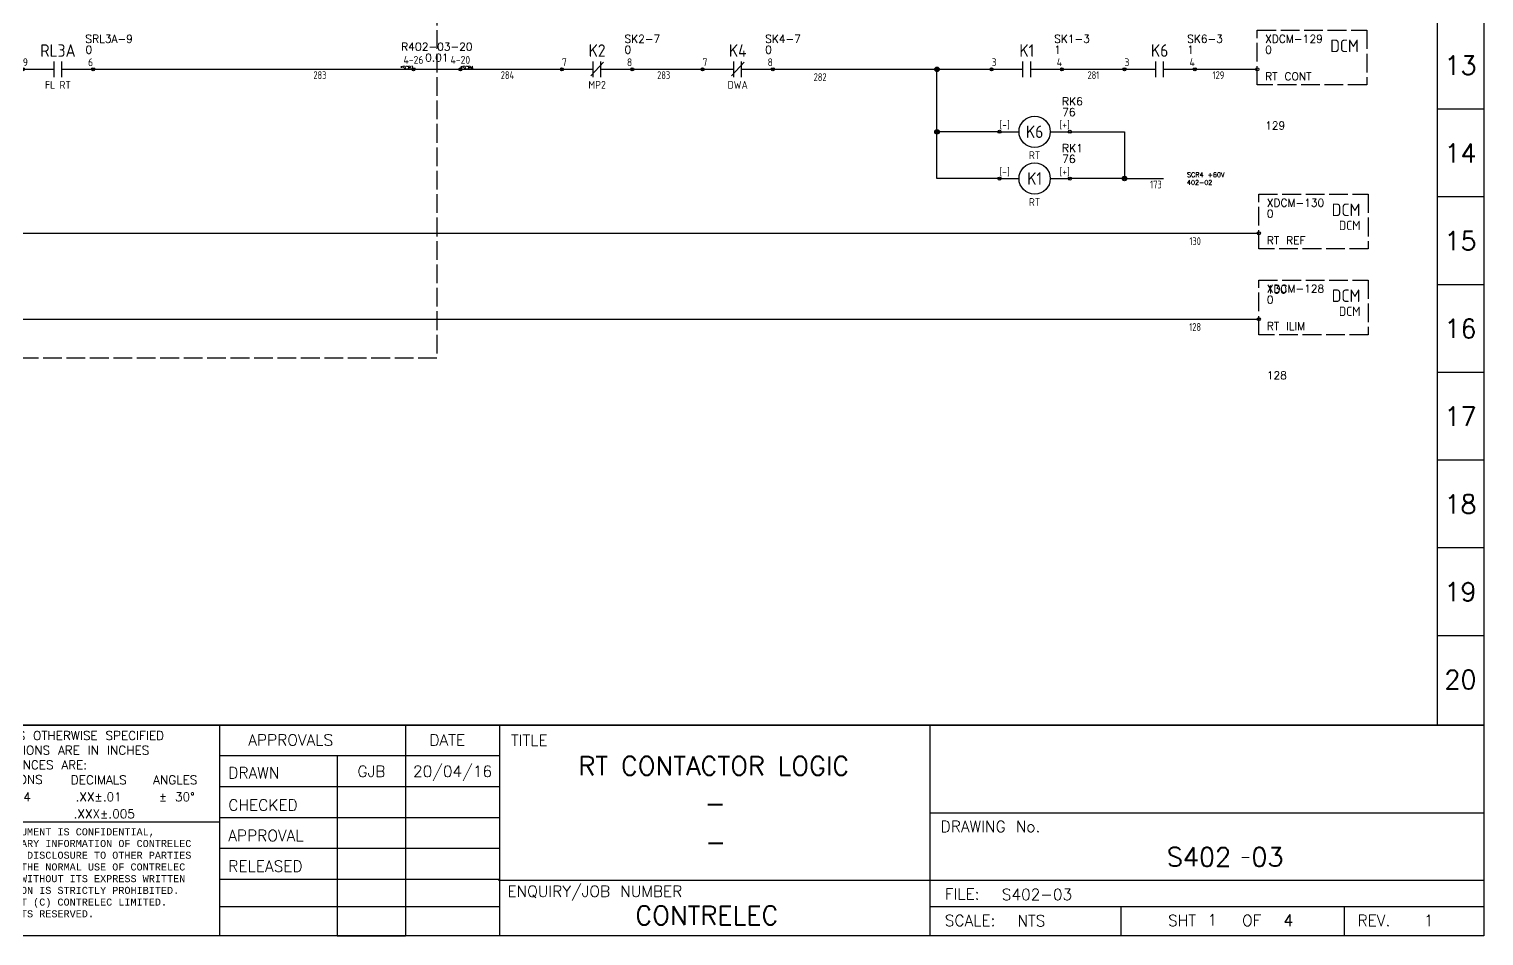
# Model space of a CAD drawing. Header units: millimetres. Extents: x 0 to 1020, y 0 to 646.
# Drawn here: x 554.5 to 1020, y 0 to 290.4 of the extents above; entities that cross this region are included whole.
import ezdxf
from ezdxf.enums import TextEntityAlignment as Align

# ---------------------------------------------------------------- set-up
doc = ezdxf.new("R2010")
doc.units = ezdxf.units.MM
doc.header["$LTSCALE"] = 0.5
doc.linetypes.add('ACAD_ISO02W100', pattern=[15, 12, -3])
for name, color, linetype in [('LOCBOX', 7, 'ACAD_ISO02W100'), ('NETLIST', 50, 'Continuous'), ('OUTLINE_0', 7, 'Continuous'), ('OUTLINE_GRID', 7, 'Continuous'), ('SYMS', 7, 'Continuous'), ('WIREFIXED', 7, 'Continuous'), ('WIRES', 7, 'Continuous')]:
    doc.layers.add(name, color=color, linetype=linetype)
doc.styles.add('MONOTXT', font='monotxt', dxfattribs={"height": 0.125})
doc.styles.get("Standard").update_dxf_attribs({"font": 'txt.shx', "bigfont": 'gbcbig.shx'})
doc.styles.add('WD', font='romans.shx', dxfattribs={"bigfont": 'gbcbig.shx'})
doc.styles.add('WD_IEC', font='isocp2.shx', dxfattribs={"width": 0.9, "height": 4})

# ---------------------------------------------------------------- blocks, each defined once
blk = doc.blocks.new('CONTRELEC 2016 BLOCK')
for p, q in [((512.88, 68.75), (512.88, 12.5)), ((562.5, 68.75), (562.5, 12.5)), ((587.5, 68.75), (587.5, 12.5)), ((702.25, 68.75), (702.25, 12.5)), ((587.5, 60.54), (512.88, 60.54)), ((544.24, 60.54), (544.24, 12.5)), ((587.5, 52.27), (512.88, 52.27)), ((444.47, 42.9), (513.01, 42.9)), ((587.5, 44.04), (512.88, 44.04)), ((702.25, 45.31), (850, 45.31)), ((587.5, 35.79), (512.88, 35.79)), ((587.5, 27.54), (512.88, 27.54)), ((587.24, 27.38), (850, 27.38)), ((587.5, 20.29), (512.88, 20.29)), ((702.25, 20.31), (850, 20.31)), ((753.23, 20.31), (753.23, 12.5)), ((812.7, 20.31), (812.7, 12.5))]:
    blk.add_line(p, q)
blk.add_lwpolyline([(0, 68.75), (850, 68.75), (850, 12.5), (0, 12.5)], close=True)
at = {"layer": 'OUTLINE_0', "linetype": 'Continuous'}
blk.add_line((544.24, 12.5), (562.5, 12.5), dxfattribs=at)
at = {"insert": (784.15, 34.85), "char_height": 2.5, "width": 3.4096, "attachment_point": 1}
blk.add_mtext('\\pi0.87148;-', dxfattribs=at)
at = {"layer": 'OUTLINE_0'}
for s, height, p in [('UNLESS OTHERWISE SPECIFIED', 2.35, (448.97, 64.79)), ('APPROVALS', 3, (520.53, 63.28)), ('DATE', 3, (568.82, 63.28)), ('TITLE', 3, (590.57, 63.19)), ('DIMENSIONS ARE IN INCHES', 2.35, (448.97, 60.88)), ('TOLERANCES ARE:', 2.35, (448.97, 56.96)), ('FRACTIONS', 2.35, (449.01, 53.04)), ('DECIMALS', 2.35, (473.22, 52.96)), ('ANGLES', 2.35, (495.17, 52.96)), ('DRAWN', 3, (515.21, 54.5)), ('%%P 1/64', 2.35, (450.01, 48.43)), ('.XX%%P.01', 2.35, (474.49, 48.43)), ('%%P 30%%D', 2.35, (496.69, 48.43)), ('CHECKED', 3, (515.21, 45.93)), ('.XXX%%P.005', 2.35, (473.98, 43.89)), ('DRAWING No.', 3, (705.14, 40.21)), ('APPROVAL', 3, (515.21, 37.77)), ('RELEASED', 3, (515.21, 29.61)), ('ENQUIRY/JOB NUMBER', 3, (589.63, 22.91)), ('FILE:', 3, (706.25, 22.18)), ('SCALE:', 3, (706.25, 15.11)), ('SHT    OF', 3, (765.79, 15.11))]:
    blk.add_text(s, height=height, dxfattribs=at).set_placement(p)
at = {"layer": 'OUTLINE_0', "style": 'WD'}
blk.add_text('REV.', height=3, dxfattribs=at).set_placement((816.29, 15.11))
at = {"layer": 'OUTLINE_0', "insert": (446.94, 41.22), "char_height": 1.875, "width": 63.19, "attachment_point": 1, "style": 'MONOTXT'}
blk.add_mtext('THIS DOCUMENT IS CONFIDENTIAL, PROPRIETARY INFORMATION OF CONTRELEC LIMITED. DISCLOSURE TO OTHER PARTIES OUTSIDE THE NORMAL USE OF CONTRELEC LIMITED WITHOUT ITS EXPRESS WRITTEN PERMISSION IS STRICTLY PROHIBITED. COPYRIGHT (C) CONTRELEC LIMITED.^JALL RIGHTS RESERVED.', dxfattribs=at)
at = {"layer": 'OUTLINE_0', "style": 'WD'}
for tag, height, p in [('DWGDESC1', 5, (644.66, 57.89)), ('EDBY', 3, (553.37, 56.41)), ('EDDATE', 3, (575, 56.41)), ('DWGDESC2', 5, (645.03, 47.96)), ('CKBY', 3, (553.37, 48.16)), ('CKDATE', 3, (575, 48.16)), ('DWGDESC3', 5, (645.15, 37.57)), ('PROJDESC', 5, (642.81, 17.97)), ('REVISION', 3, (835.28, 16.64))]:
    blk.add_attdef(tag, text='', height=height, dxfattribs=at).set_placement(p, align=Align.MIDDLE_CENTER)
blk.add_attdef('DWGNO', text='', height=5, dxfattribs=at).set_placement((782.6, 33.58), align=Align.MIDDLE_RIGHT)
blk.add_attdef('SHEETNO', text='', height=5, dxfattribs=at).set_placement((788, 33.58), align=Align.MIDDLE_LEFT)
for tag, p, height in [('FILENAME', (721.45, 22.05), 3), ('SCALE', (725.62, 15.05), 3), ('SH', (776.35, 15.29), 3), ('NSH', (796.5, 15.11), 3.12)]:
    blk.add_attdef(tag, p, '', height=height, dxfattribs=at)
at = {"layer": 'OUTLINE_0', "style": 'WD', "flags": 1}
blk.add_attdef('WD_TB', (567.05, 15.25), '', height=3, dxfattribs=at)
blk = doc.blocks.new('2010 Grid')
at = {"layer": 'OUTLINE_GRID'}
for p, q in [((850, 481.25), (850, 0)), ((837.5, 468.74), (837.5, 0)), ((850, 164.35), (837.5, 164.35)), ((850, 140.93), (837.5, 140.93)), ((850, 117.51), (837.5, 117.51)), ((850, 94.1), (837.5, 94.1)), ((850, 70.68), (837.5, 70.68)), ((850, 47.27), (837.5, 47.27)), ((850, 23.85), (837.5, 23.85)), ((850, 0), (0, 0))]:
    blk.add_line(p, q, dxfattribs=at)
at = {"layer": 'OUTLINE_GRID', "char_height": 5, "width": 17.7556, "attachment_point": 5}
for s, insert in [('13', (843.75, 176.05)), ('14', (843.75, 152.64)), ('15', (843.75, 129.22)), ('16', (843.75, 105.81)), ('17', (843.75, 82.39)), ('18', (843.75, 58.98)), ('19', (843.75, 35.56)), ('20', (843.75, 12.15))]:
    blk.add_mtext(s, dxfattribs=dict(at, insert=insert))
blk = doc.blocks.new('INTERCONNECT-H1')
blk.add_line((-2.5, 0), (12.5, 0))
for centre in [(-2.5, 0), (12.5, 0)]:
    blk.add_circle(centre, 0.5)
at = {"style": 'WD_IEC', "flags": 1}
for tag, height, p in [('LOC', 4, (5, 10)), ('TAG1', 4, (-2.43, 3.16)), ('DESC1', 2.5, (5, -2.5))]:
    blk.add_attdef(tag, text='', height=height, dxfattribs=at).set_placement(p, align=Align.MIDDLE_CENTER)
at = {"style": 'WD_IEC', "flags": 8}
for tag, p in [('TERM01', (-2.5, 1)), ('TERM02', (12.5, 1))]:
    blk.add_attdef(tag, text='', height=2.5, dxfattribs=at).set_placement(p, align=Align.BOTTOM_CENTER)
at = {"style": 'WD_IEC', "flags": 1}
blk.add_attdef('X4TERM01', (-2.5, 0), '', height=0.5, dxfattribs=at)
blk.add_attdef('X1TERM02', text='', height=0.5, dxfattribs=at).set_placement((12.5, 0), align=Align.RIGHT)
at = {"layer": 'NETLIST'}
for tag, p in [('NETVALUE', (5, 2.5)), ('NETTAG', (5, 6))]:
    blk.add_attdef(tag, text='', height=2.5, dxfattribs=at).set_placement(p, align=Align.CENTER)
blk.add_attdef('X4TERMDESC01', text='', height=1, dxfattribs=at).set_placement((-2.5, 0), align=Align.RIGHT)
blk.add_attdef('X1TERMDESC02', (12.5, 0), '', height=1, dxfattribs=at)
blk = doc.blocks.new('DCM-2')
at = {"linetype": 'ACAD_ISO02W100'}
blk.add_lwpolyline([(0, 12.5), (35, 12.5), (35, -5), (0, -5)], close=True, dxfattribs=at)
blk.add_circle((0, 0), 0.5)
at = {"style": 'WD_IEC'}
for tag, height, flags, p in [('LOC', 4, 1, (32.5, 14.5)), ('DESC1', 3, 8, (32.5, 2.5))]:
    blk.add_attdef(tag, text='', height=height, dxfattribs=dict(at, flags=flags)).set_placement(p, align=Align.MIDDLE_RIGHT)
blk.add_attdef('TAG1', text='', height=4, dxfattribs=at).set_placement((32.5, 7.5), align=Align.MIDDLE_RIGHT)
at = {"style": 'WD_IEC', "flags": 1}
blk.add_attdef('X4TERM01', (0, 0), '', height=0.5, dxfattribs=at)
blk.add_attdef('TERMDESC01', text='', height=2.5).set_placement((2.5, -1), align=Align.TOP_LEFT)
blk.add_attdef('TERM01', text='', height=2.5).set_placement((2.5, -20), align=Align.BOTTOM_LEFT)
at = {"layer": 'NETLIST'}
for tag, p in [('NETTAG', (2.5, 8.5)), ('NETVALUE', (2.5, 5))]:
    blk.add_attdef(tag, p, '', height=2.5, dxfattribs=at)
blk = doc.blocks.new('CONTACT-NC')
for p, q in [((0, 0), (10, 0)), ((13.35, 2.25), (9.28, -2.05)), ((10, -2.5), (10, 2.5)), ((12.5, -2.5), (12.5, 2.5)), ((12.5, 0), (22.5, 0))]:
    blk.add_line(p, q)
for centre in [(0, 0), (22.5, 0)]:
    blk.add_circle(centre, 0.5)
at = {"style": 'WD_IEC', "flags": 1}
blk.add_attdef('LOC', text='', height=4, dxfattribs=at).set_placement((11.25, 11), align=Align.MIDDLE_CENTER)
at = {"style": 'WD_IEC'}
for tag, height, p in [('TAG1', 4, (11.25, 6)), ('DESC1', 2.5, (11.25, -5))]:
    blk.add_attdef(tag, text='', height=height, dxfattribs=at).set_placement(p, align=Align.MIDDLE_CENTER)
for tag, p, height, flags in [('X4TERM01', (0, 0), 0.64, 1), ('TERM01', (0, 1), 2.5, 8), ('X1TERM02', (22.5, 0), 0.64, 1)]:
    blk.add_attdef(tag, p, '', height=height, dxfattribs=dict(at, flags=flags))
at = {"style": 'WD_IEC', "flags": 8}
blk.add_attdef('TERM02', text='', height=2.5, dxfattribs=at).set_placement((22.5, 1), align=Align.RIGHT)
at = {"layer": 'NETLIST'}
for tag, p, height in [('NETTAG', (20, 8.5), 2.5), ('NETVALUE', (20, 5), 2.56)]:
    blk.add_attdef(tag, p, '', height=height, dxfattribs=at)
blk = doc.blocks.new('CONTACTOR-H')
for p, q in [((0, 0), (6.25, 0)), ((16.25, 0), (22.5, 0))]:
    blk.add_line(p, q)
for centre, radius in [((11.25, 0), 5), ((0, 0), 0.5), ((22.5, 0), 0.5)]:
    blk.add_circle(centre, radius)
at = {"style": 'WD_IEC', "flags": 1}
blk.add_attdef('LOC', text='', height=4, dxfattribs=at).set_placement((11.25, 8.5), align=Align.MIDDLE_CENTER)
at = {"style": 'WD_IEC'}
for tag, p, height, flags in [('X4TERM01', (0, 0), 0.64, 1), ('TERM01', (0, 1), 2.5, 8), ('X1TERM02', (22.5, 0), 0.64, 1)]:
    blk.add_attdef(tag, p, '', height=height, dxfattribs=dict(at, flags=flags))
for tag, height, p in [('TAG1', 4, (11.25, 0)), ('DESC1', 2.5, (11.25, -7.5))]:
    blk.add_attdef(tag, text='', height=height, dxfattribs=at).set_placement(p, align=Align.MIDDLE_CENTER)
at = {"style": 'WD_IEC', "flags": 8}
blk.add_attdef('TERM02', text='', height=2.5, dxfattribs=at).set_placement((22.5, 1), align=Align.RIGHT)
at = {"layer": 'NETLIST'}
for tag, p, height in [('NETTAG', (20, 8.5), 2.5), ('NETVALUE', (20, 5), 2.56)]:
    blk.add_attdef(tag, p, '', height=height, dxfattribs=at)
blk = doc.blocks.new('CONTACT-NO')
for p, q in [((2.5, 0), (12.5, 0)), ((12.5, -2.5), (12.5, 2.5)), ((15, -2.5), (15, 2.5)), ((15, 0), (25, 0))]:
    blk.add_line(p, q)
for centre in [(2.5, 0), (25, 0)]:
    blk.add_circle(centre, 0.5)
at = {"style": 'WD_IEC', "flags": 1}
blk.add_attdef('LOC', text='', height=4, dxfattribs=at).set_placement((13.75, 11), align=Align.MIDDLE_CENTER)
at = {"style": 'WD_IEC'}
for tag, height, p in [('TAG1', 4, (13.75, 6)), ('DESC1', 2.5, (13.75, -5))]:
    blk.add_attdef(tag, text='', height=height, dxfattribs=at).set_placement(p, align=Align.MIDDLE_CENTER)
for tag, p, height, flags in [('X4TERM01', (2.5, 0), 0.64, 1), ('TERM01', (2.5, 1), 2.5, 8), ('X1TERM02', (25, 0), 0.64, 1)]:
    blk.add_attdef(tag, p, '', height=height, dxfattribs=dict(at, flags=flags))
at = {"style": 'WD_IEC', "flags": 8}
blk.add_attdef('TERM02', text='', height=2.5, dxfattribs=at).set_placement((25, 1), align=Align.RIGHT)
at = {"layer": 'NETLIST'}
for tag, p, height in [('NETTAG', (22.5, 8.5), 2.5), ('NETVALUE', (22.5, 5), 2.56)]:
    blk.add_attdef(tag, p, '', height=height, dxfattribs=at)
blk = doc.blocks.new('WDDOT')
for radius in [0.72, 0.449, 0.223]:
    blk.add_circle((0, 0), radius)
blk = doc.blocks.new('WD_WNH2')
at = {"linetype": 'Continuous', "style": 'WD_IEC', "width": 0.8}
blk.add_attdef('WIRENO', text='', height=2.5, dxfattribs=at).set_placement((0, 0), align=Align.TOP_CENTER)
at = {"style": 'WD_IEC', "flags": 1}
for tag, p in [('W02USER', (0, -1.21)), ('W03USER', (0, -1.33)), ('W04USER', (0, -1.46)), ('W05USER', (0, -1.58)), ('W06USER', (0, -1.71)), ('W07USER', (0, -1.83)), ('W08USER', (0, -1.96)), ('W09USER', (0, -2.08)), ('W01USER', (0, -1.08)), ('W10USER', (0, -2.21))]:
    blk.add_attdef(tag, text='', height=0.08, dxfattribs=at).set_placement(p, align=Align.CENTER)

msp = doc.modelspace()

# ---------------------------------------------------------------- linework, layer by layer
at = {"layer": 'LOCBOX'}
msp.add_lwpolyline([(372.5, 615), (682.5, 615), (682.5, 615), (682.5, 415), (997.5, 415), (997.5, 297.5), (685, 297.5), (685, 185), (372.5, 185)], close=True, dxfattribs=at)
at = {"layer": 'WIRES'}
for p, q in [((575, 277.5), (677.5, 277.5)), ((692.5, 277.5), (725, 277.5)), ((747.5, 277.5), (770, 277.5)), ((792.5, 277.5), (862.5, 277.5)), ((845, 242.5), (845, 277.5)), ((885, 277.5), (905, 277.5)), ((927.5, 277.5), (947.5, 277.5)), ((865, 257.5), (845, 257.5)), ((887.5, 257.5), (905, 257.5)), ((905, 257.5), (905, 242.5)), ((865, 242.5), (845, 242.5)), ((905, 242.5), (887.5, 242.5)), ((905, 242.5), (917.5, 242.5)), ((320, 225), (940, 225)), ((940, 225), (940, 225)), ((940, 225), (948, 225)), ((320, 197.5), (940, 197.5)), ((940, 197.5), (940, 197.5)), ((940, 197.5), (948, 197.5))]:
    msp.add_line(p, q, dxfattribs=at)

# ---------------------------------------------------------------- block references
at = {"xscale": 1.2, "yscale": 1.2, "zscale": 1.2}
msp.add_blockref('2010 Grid', (0, 67.5), dxfattribs=at)
msp.add_blockref('DCM-2', (947.5, 277.5)).add_auto_attribs({'TERMDESC01': 'RT CONT', 'TAG1': 'DCM', 'TERM01': '129', 'NETTAG': 'XDCM-129', 'NETVALUE': '0'})
ref = msp.add_blockref('CONTACT-NO', (550, 277.5))
ref.add_attrib('NETTAG', 'SRL3A-9', (572.5, 286), dxfattribs={"layer": 'NETLIST', "height": 2.5})
ref.add_attrib('NETVALUE', '0', (572.5, 282.5), dxfattribs={"layer": 'NETLIST', "height": 2.56})
ref.add_attrib('TAG1', 'RL3A', dxfattribs={"height": 4, "style": 'WD_IEC'}).set_placement((563.75, 283.5), align=Align.MIDDLE_CENTER)
ref.add_attrib('DESC1', 'FL RT', dxfattribs={"height": 2.5, "style": 'WD_IEC'}).set_placement((563.75, 272.5), align=Align.MIDDLE_CENTER)
ref.add_attrib('TERM01', '9', (552.5, 278.5), dxfattribs={"height": 2.5, "style": 'WD_IEC'})
ref.add_attrib('TERM02', '6', dxfattribs={"height": 2.5, "style": 'WD_IEC'}).set_placement((575, 278.5), align=Align.RIGHT)
ref = msp.add_blockref('INTERCONNECT-H1', (680, 277.5))
ref.add_attrib('TERM02', '4-20', dxfattribs={"height": 2.5, "style": 'WD_IEC'}).set_placement((692.5, 278.5), align=Align.BOTTOM_CENTER)
ref.add_attrib('TERM01', '4-26', dxfattribs={"height": 2.5, "style": 'WD_IEC'}).set_placement((677.5, 278.5), align=Align.BOTTOM_CENTER)
ref.add_attrib('NETVALUE', '0.01', dxfattribs={"layer": 'NETLIST', "height": 2.5}).set_placement((685, 280), align=Align.CENTER)
ref.add_attrib('NETTAG', 'R402-03-20', dxfattribs={"layer": 'NETLIST', "height": 2.5}).set_placement((685, 283.5), align=Align.CENTER)
ref.add_attrib('X4TERMDESC01', '*SCR3', dxfattribs={"layer": 'NETLIST', "height": 1}).set_placement((677.5, 277.5), align=Align.RIGHT)
ref.add_attrib('X1TERMDESC02', '*SCR4', (692.5, 277.5), dxfattribs={"layer": 'NETLIST', "height": 1})
ref = msp.add_blockref('CONTACT-NC', (725, 277.5))
ref.add_attrib('TERM02', '8', dxfattribs={"height": 2.5, "style": 'WD_IEC'}).set_placement((747.5, 278.5), align=Align.RIGHT)
ref.add_attrib('TERM01', '7', (725, 278.5), dxfattribs={"height": 2.5, "style": 'WD_IEC'})
ref.add_attrib('DESC1', 'MP2', dxfattribs={"height": 2.5, "style": 'WD_IEC'}).set_placement((736.25, 272.5), align=Align.MIDDLE_CENTER)
ref.add_attrib('TAG1', 'K2', dxfattribs={"height": 4, "style": 'WD_IEC'}).set_placement((736.25, 283.5), align=Align.MIDDLE_CENTER)
ref.add_attrib('NETVALUE', '0', (745, 282.5), dxfattribs={"layer": 'NETLIST', "height": 2.56})
ref.add_attrib('NETTAG', 'SK2-7', (745, 286), dxfattribs={"layer": 'NETLIST', "height": 2.5})
ref = msp.add_blockref('CONTACT-NC', (770, 277.5))
ref.add_attrib('TERM02', '8', dxfattribs={"height": 2.5, "style": 'WD_IEC'}).set_placement((792.5, 278.5), align=Align.RIGHT)
ref.add_attrib('TERM01', '7', (770, 278.5), dxfattribs={"height": 2.5, "style": 'WD_IEC'})
ref.add_attrib('DESC1', 'DWA', dxfattribs={"height": 2.5, "style": 'WD_IEC'}).set_placement((781.25, 272.5), align=Align.MIDDLE_CENTER)
ref.add_attrib('TAG1', 'K4', dxfattribs={"height": 4, "style": 'WD_IEC'}).set_placement((781.25, 283.5), align=Align.MIDDLE_CENTER)
ref.add_attrib('NETVALUE', '0', (790, 282.5), dxfattribs={"layer": 'NETLIST', "height": 2.56})
ref.add_attrib('NETTAG', 'SK4-7', (790, 286), dxfattribs={"layer": 'NETLIST', "height": 2.5})
ref = msp.add_blockref('CONTACT-NO', (860, 277.5))
ref.add_attrib('NETTAG', 'SK1-3', (882.5, 286), dxfattribs={"layer": 'NETLIST', "height": 2.5})
ref.add_attrib('NETVALUE', '1', (882.5, 282.5), dxfattribs={"layer": 'NETLIST', "height": 2.56})
ref.add_attrib('TAG1', 'K1', dxfattribs={"height": 4, "style": 'WD_IEC'}).set_placement((873.75, 283.5), align=Align.MIDDLE_CENTER)
ref.add_attrib('TERM01', '3', (862.5, 278.5), dxfattribs={"height": 2.5, "style": 'WD_IEC'})
ref.add_attrib('TERM02', '4', dxfattribs={"height": 2.5, "style": 'WD_IEC'}).set_placement((885, 278.5), align=Align.RIGHT)
ref = msp.add_blockref('CONTACT-NO', (902.5, 277.5))
ref.add_attrib('NETTAG', 'SK6-3', (925, 286), dxfattribs={"layer": 'NETLIST', "height": 2.5})
ref.add_attrib('NETVALUE', '1', (925, 282.5), dxfattribs={"layer": 'NETLIST', "height": 2.56})
ref.add_attrib('TAG1', 'K6', dxfattribs={"height": 4, "style": 'WD_IEC'}).set_placement((916.25, 283.5), align=Align.MIDDLE_CENTER)
ref.add_attrib('TERM01', '3', (905, 278.5), dxfattribs={"height": 2.5, "style": 'WD_IEC'})
ref.add_attrib('TERM02', '4', dxfattribs={"height": 2.5, "style": 'WD_IEC'}).set_placement((927.5, 278.5), align=Align.RIGHT)
ref = msp.add_blockref('CONTACTOR-H', (865, 257.5))
ref.add_attrib('TERM02', '[+]', dxfattribs={"height": 2.5, "style": 'WD_IEC'}).set_placement((887.5, 258.5), align=Align.RIGHT)
ref.add_attrib('TERM01', '[-]', (865, 258.5), dxfattribs={"height": 2.5, "style": 'WD_IEC'})
ref.add_attrib('DESC1', 'RT', dxfattribs={"height": 2.5, "style": 'WD_IEC'}).set_placement((876.25, 250), align=Align.MIDDLE_CENTER)
ref.add_attrib('TAG1', 'K6', dxfattribs={"height": 4, "style": 'WD_IEC'}).set_placement((876.25, 257.5), align=Align.MIDDLE_CENTER)
ref.add_attrib('NETVALUE', '76', (885, 262.5), dxfattribs={"layer": 'NETLIST', "height": 2.56})
ref.add_attrib('NETTAG', 'RK6', (885, 266), dxfattribs={"layer": 'NETLIST', "height": 2.5})
ref = msp.add_blockref('CONTACTOR-H', (865, 242.5))
ref.add_attrib('TERM02', '[+]', dxfattribs={"height": 2.5, "style": 'WD_IEC'}).set_placement((887.5, 243.5), align=Align.RIGHT)
ref.add_attrib('TERM01', '[-]', (865, 243.5), dxfattribs={"height": 2.5, "style": 'WD_IEC'})
ref.add_attrib('DESC1', 'RT', dxfattribs={"height": 2.5, "style": 'WD_IEC'}).set_placement((876.25, 235), align=Align.MIDDLE_CENTER)
ref.add_attrib('TAG1', 'K1', dxfattribs={"height": 4, "style": 'WD_IEC'}).set_placement((876.25, 242.5), align=Align.MIDDLE_CENTER)
ref.add_attrib('NETVALUE', '76', (885, 247.5), dxfattribs={"layer": 'NETLIST', "height": 2.56})
ref.add_attrib('NETTAG', 'RK1', (885, 251), dxfattribs={"layer": 'NETLIST', "height": 2.5})
ref = msp.add_blockref('DCM-2', (948, 225))
ref.add_attrib('TERMDESC01', 'RT REF', dxfattribs={"height": 2.5}).set_placement((950.5, 224), align=Align.TOP_LEFT)
ref.add_attrib('DESC1', 'DCM', dxfattribs={"height": 3, "style": 'WD_IEC'}).set_placement((980.5, 227.5), align=Align.MIDDLE_RIGHT)
ref.add_attrib('TAG1', 'DCM', dxfattribs={"height": 4, "style": 'WD_IEC'}).set_placement((980.5, 232.5), align=Align.MIDDLE_RIGHT)
ref.add_attrib('TERM01', '130', dxfattribs={"height": 2.5}).set_placement((950.5, 205), align=Align.BOTTOM_LEFT)
ref.add_attrib('NETTAG', 'XDCM-130', (950.5, 233.5), dxfattribs={"layer": 'NETLIST', "height": 2.5})
ref.add_attrib('NETVALUE', '0', (950.5, 230), dxfattribs={"layer": 'NETLIST', "height": 2.5})
ref = msp.add_blockref('DCM-2', (948, 197.5))
ref.add_attrib('TERMDESC01', 'RT ILIM', dxfattribs={"height": 2.5}).set_placement((950.5, 196.5), align=Align.TOP_LEFT)
ref.add_attrib('DESC1', 'DCM', dxfattribs={"height": 3, "style": 'WD_IEC'}).set_placement((980.5, 200), align=Align.MIDDLE_RIGHT)
ref.add_attrib('TAG1', 'DCM', dxfattribs={"height": 4, "style": 'WD_IEC'}).set_placement((980.5, 205), align=Align.MIDDLE_RIGHT)
ref.add_attrib('TERM01', '128', dxfattribs={"height": 2.5}).set_placement((950.5, 177.5), align=Align.BOTTOM_LEFT)
ref.add_attrib('NETTAG', 'XDCM-128', (950.5, 206), dxfattribs={"layer": 'NETLIST', "height": 2.5})
ref.add_attrib('NETVALUE', '0', (950.5, 202.5), dxfattribs={"layer": 'NETLIST', "height": 2.5})
msp.add_blockref('CONTRELEC 2016 BLOCK', (0, -15), dxfattribs=at).add_auto_attribs({'DWGNO': 'S402', 'FILENAME': 'S402-03', 'DWGDESC1': 'RT CONTACTOR LOGIC', 'DWGDESC2': '-', 'DWGDESC3': '-', 'SH': '1', 'NSH': '4', 'SCALE': 'NTS', 'EDBY': 'GJB', 'EDDATE': '20/04/16', 'PROJDESC': 'CONTRELEC', 'SHEETNO': '03', 'REVISION': '1'})
at = {"layer": 'SYMS'}
for p in [(845, 277.5), (845, 257.5), (905, 242.5)]:
    msp.add_blockref('WDDOT', p, dxfattribs=at)
at = {"layer": 'WIREFIXED'}
ref = msp.add_blockref('WD_WNH2', (647.5, 277.5), dxfattribs=at)
ref.add_attrib('WIRENOF', '283', dxfattribs={"linetype": 'Continuous', "height": 2.5, "style": 'WD_IEC', "width": 0.8}).set_placement((647.56, 276.87), align=Align.TOP_CENTER)
ref = msp.add_blockref('WD_WNH2', (707.5, 277.5), dxfattribs=at)
ref.add_attrib('WIRENOF', '284', dxfattribs={"linetype": 'Continuous', "height": 2.5, "style": 'WD_IEC', "width": 0.8}).set_placement((707.56, 276.87), align=Align.TOP_CENTER)
ref = msp.add_blockref('WD_WNH2', (757.5, 277.5), dxfattribs=at)
ref.add_attrib('WIRENOF', '283', dxfattribs={"linetype": 'Continuous', "height": 2.5, "style": 'WD_IEC', "width": 0.8}).set_placement((757.56, 276.87), align=Align.TOP_CENTER)
ref = msp.add_blockref('WD_WNH2', (807.5, 277.5), dxfattribs=at)
ref.add_attrib('WIRENOF', '282', dxfattribs={"linetype": 'Continuous', "height": 2.5, "style": 'WD_IEC', "width": 0.8}).set_placement((807.61, 276.23), align=Align.TOP_CENTER)
ref = msp.add_blockref('WD_WNH2', (895, 277.5), dxfattribs=at)
ref.add_attrib('WIRENOF', '281', dxfattribs={"linetype": 'Continuous', "height": 2.5, "style": 'WD_IEC', "width": 0.8}).set_placement((895.06, 276.87), align=Align.TOP_CENTER)
ref = msp.add_blockref('WD_WNH2', (935, 277.5), dxfattribs=at)
ref.add_attrib('WIRENOF', '129', dxfattribs={"linetype": 'Continuous', "height": 2.5, "style": 'WD_IEC', "width": 0.8}).set_placement((935.06, 276.87), align=Align.TOP_CENTER)
ref = msp.add_blockref('WD_WNH2', (915, 242.5), dxfattribs=at)
ref.add_attrib('WIRENOF', '173', dxfattribs={"linetype": 'Continuous', "height": 2.5, "style": 'WD_IEC', "width": 0.8}).set_placement((915.06, 241.87), align=Align.TOP_CENTER)
ref = msp.add_blockref('WD_WNH2', (927.5, 225), dxfattribs=at)
ref.add_attrib('WIRENOF', '130', dxfattribs={"linetype": 'Continuous', "height": 2.5, "style": 'WD_IEC', "width": 0.8}).set_placement((927.61, 223.73), align=Align.TOP_CENTER)
ref = msp.add_blockref('WD_WNH2', (927.5, 197.5), dxfattribs=at)
ref.add_attrib('WIRENOF', '128', dxfattribs={"linetype": 'Continuous', "height": 2.5, "style": 'WD_IEC', "width": 0.8}).set_placement((927.61, 196.23), align=Align.TOP_CENTER)

# ---------------------------------------------------------------- texts
at = {"insert": (925, 242.5), "char_height": 1.5, "attachment_point": 4}
msp.add_mtext_dynamic_manual_height_columns('SCR4 +60V\\P402-02', width=15, gutter_width=0.5, heights=[0], dxfattribs=at)

doc.saveas('drawing.dxf')
